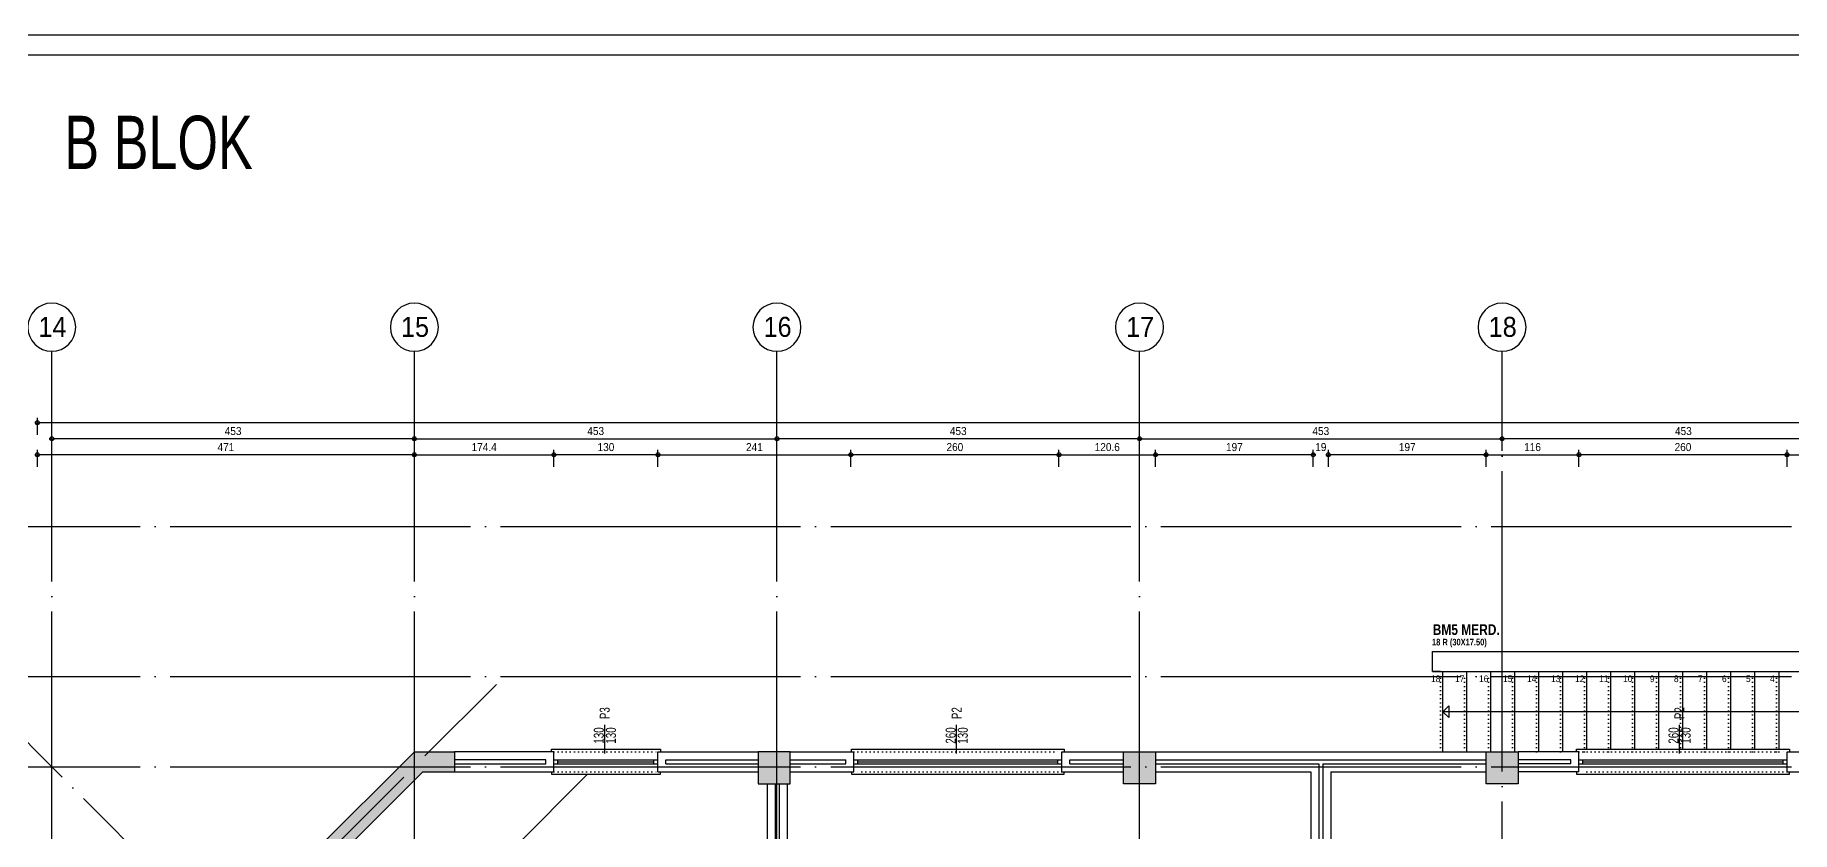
# Model space of a CAD drawing. Extents: x 460786 to 545292, y 30998 to 41694.
# Drawn here: x 487193 to 489388, y 40699 to 41694 of the extents above; entities that cross this region are included whole.
import ezdxf
from ezdxf.enums import TextEntityAlignment as Align

# ---------------------------------------------------------------- set-up
doc = ezdxf.new("R2010")
doc.units = 0
doc.header["$LTSCALE"] = 50
doc.header["$MEASUREMENT"] = 0
doc.header["$PDMODE"] = 35
doc.linetypes.add('DASHDOT', pattern=[5.5, 5, -0.25, 0, -0.25])
doc.linetypes.add('DASHED', pattern=[0.1, 0, -0.1])
doc.layers.get('0').update_dxf_attribs({"linetype": 'CONTINUOUS'})
doc.layers.get('Defpoints').update_dxf_attribs({"linetype": 'CONTINUOUS'})
for name, color, linetype in [('A-Aks Balonu', 2, 'CONTINUOUS'), ('A-Aks Dikey', 12, 'DASHDOT'), ('A-Aks Yatay', 12, 'DASHDOT'), ('A-Betonarme', 6, 'CONTINUOUS'), ('A-Cam', 160, 'CONTINUOUS'), ('A-Dash', 9, 'DASHED'), ('A-Duvar', 7, 'CONTINUOUS'), ('A-Gör 2', 40, 'CONTINUOUS'), ('A-Lejant', 23, 'CONTINUOUS'), ('A-Merdiven', 11, 'CONTINUOUS'), ('A-Olcu DIS Yatay', 8, 'CONTINUOUS'), ('A-Poz-Pen', 4, 'CONTINUOUS'), ('A-Tarama 1', 9, 'CONTINUOUS'), ('A-Yazı 1', 200, 'CONTINUOUS'), ('A-Yazı Merdiven', 4, 'CONTINUOUS')]:
    doc.layers.add(name, color=color, linetype=linetype)
doc.styles.add('arial black', font='ariblk.ttf', dxfattribs={"width": 0.9, "height": 20})
doc.styles.get("Standard").update_dxf_attribs({"font": 'arial.ttf', "width": 0.9})
doc.dimstyles.new('EXIT', dxfattribs={"dimscale": 50, "dimtxt": 0.23, "dimasz": 0.03, "dimexe": 0.125, "dimexo": 0.5, "dimgap": 0.09, "dimtad": 1, "dimzin": 1, "dimdsep": 46, "dimtxsty": 'Standard', "dimblk": 'TICK', "dimcen": 0.2, "dimadec": 0, "dimazin": 0, "dimtfac": 1, "dimtix": 1, "dimtofl": 0, "dimtmove": 2, "dimatfit": 3, "dimldrblk": 'TICK', "dimfxl": 1, "dimtolj": 1, "dimtzin": 1, "dimarcsym": 0})

# ---------------------------------------------------------------- blocks, each defined once
blk = doc.blocks.new('poz-pk1')
blk.add_line((24.3, 28.7), (24.3, -5.7))
at = {"width": 0.7}
for p in [(17, 10), (31.5, 10)]:
    blk.add_attdef('YAZı', text='', height=12, rotation=90, dxfattribs=at).set_placement(p, align=Align.MIDDLE_CENTER)
blk.add_attdef('POZ', text='', height=12, dxfattribs=at).set_placement((24.3, -14.4), align=Align.MIDDLE_CENTER)
blk = doc.blocks.new('TICK', base_point=(53.7, 38.1))
blk.add_line((55.4, 38.1), (52, 38.1))
blk.add_circle((53.7, 38.1), 1.67)
blk = doc.blocks.new('*D477')
at = {"layer": 'A-Olcu DIS Yatay', "color": 0, "lineweight": -2, "transparency": 16777216}
for p, q in [((487214.1, 41174.9), (487214.1, 41196.2)), ((487665.6, 41189.9), (487215.6, 41189.9)), ((487667.1, 41174.9), (487667.1, 41196.2))]:
    blk.add_line(p, q, dxfattribs=at)
at = {"layer": 'Defpoints', "color": 0, "transparency": 16777216}
for p in [(487214.1, 41189.9), (487214.1, 41149.9), (487667.1, 41149.9)]:
    blk.add_point(p, dxfattribs=at)
at = {"layer": 'A-Olcu DIS Yatay', "color": 0, "lineweight": -2, "transparency": 16777216, "xscale": 1.5, "yscale": 1.5, "zscale": 1.5}
for p, rotation in [((487214.1, 41189.9), 179.9999999999982), ((487667.1, 41189.9), 359.9999999999982)]:
    blk.add_blockref('TICK', p, dxfattribs=dict(at, rotation=rotation))
at = {"layer": 'A-Olcu DIS Yatay', "color": 0, "transparency": 16777216, "insert": (487440.6, 41199.5), "char_height": 10, "attachment_point": 5}
blk.add_mtext('\\A1;453', dxfattribs=at)
blk = doc.blocks.new('*D478')
at = {"layer": 'A-Olcu DIS Yatay', "color": 0, "lineweight": -2, "transparency": 16777216}
for p, q in [((487667.1, 41174.9), (487667.1, 41196.2)), ((487668.6, 41189.9), (488118.6, 41189.9)), ((488120.1, 41174.9), (488120.1, 41196.2))]:
    blk.add_line(p, q, dxfattribs=at)
at = {"layer": 'Defpoints', "color": 0, "transparency": 16777216}
for p in [(488120.1, 41189.9), (487667.1, 41149.9), (488120.1, 41149.9)]:
    blk.add_point(p, dxfattribs=at)
at = {"layer": 'A-Olcu DIS Yatay', "color": 0, "lineweight": -2, "transparency": 16777216, "xscale": 1.5, "yscale": 1.5, "zscale": 1.5, "rotation": 180}
blk.add_blockref('TICK', (487667.1, 41189.9), dxfattribs=at)
at = {"layer": 'A-Olcu DIS Yatay', "color": 0, "lineweight": -2, "transparency": 16777216, "xscale": 1.5, "yscale": 1.5, "zscale": 1.5}
blk.add_blockref('TICK', (488120.1, 41189.9), dxfattribs=at)
at = {"layer": 'A-Olcu DIS Yatay', "color": 0, "transparency": 16777216, "insert": (487893.6, 41199.5), "char_height": 10, "attachment_point": 5}
blk.add_mtext('\\A1;453', dxfattribs=at)
blk = doc.blocks.new('*D479')
at = {"layer": 'A-Olcu DIS Yatay', "color": 0, "lineweight": -2, "transparency": 16777216}
for p, q in [((488120.1, 41174.9), (488120.1, 41196.2)), ((488571.6, 41189.9), (488121.6, 41189.9)), ((488573.1, 41174.9), (488573.1, 41196.2))]:
    blk.add_line(p, q, dxfattribs=at)
at = {"layer": 'Defpoints', "color": 0, "transparency": 16777216}
for p in [(488120.1, 41189.9), (488120.1, 41149.9), (488573.1, 41149.9)]:
    blk.add_point(p, dxfattribs=at)
at = {"layer": 'A-Olcu DIS Yatay', "color": 0, "lineweight": -2, "transparency": 16777216, "xscale": 1.5, "yscale": 1.5, "zscale": 1.5}
for p, rotation in [((488120.1, 41189.9), 179.9999999999991), ((488573.1, 41189.9), 359.9999999999991)]:
    blk.add_blockref('TICK', p, dxfattribs=dict(at, rotation=rotation))
at = {"layer": 'A-Olcu DIS Yatay', "color": 0, "transparency": 16777216, "insert": (488346.6, 41199.5), "char_height": 10, "attachment_point": 5}
blk.add_mtext('\\A1;453', dxfattribs=at)
blk = doc.blocks.new('*D480')
at = {"layer": 'A-Olcu DIS Yatay', "color": 0, "lineweight": -2, "transparency": 16777216}
for p, q in [((488573.1, 41174.9), (488573.1, 41196.2)), ((488574.6, 41189.9), (489024.6, 41189.9)), ((489026.1, 41174.9), (489026.1, 41196.2))]:
    blk.add_line(p, q, dxfattribs=at)
at = {"layer": 'Defpoints', "color": 0, "transparency": 16777216}
for p in [(489026.1, 41189.9), (488573.1, 41149.9), (489026.1, 41149.9)]:
    blk.add_point(p, dxfattribs=at)
at = {"layer": 'A-Olcu DIS Yatay', "color": 0, "lineweight": -2, "transparency": 16777216, "xscale": 1.5, "yscale": 1.5, "zscale": 1.5, "rotation": 180}
blk.add_blockref('TICK', (488573.1, 41189.9), dxfattribs=at)
at = {"layer": 'A-Olcu DIS Yatay', "color": 0, "lineweight": -2, "transparency": 16777216, "xscale": 1.5, "yscale": 1.5, "zscale": 1.5}
blk.add_blockref('TICK', (489026.1, 41189.9), dxfattribs=at)
at = {"layer": 'A-Olcu DIS Yatay', "color": 0, "transparency": 16777216, "insert": (488799.6, 41199.5), "char_height": 10, "attachment_point": 5}
blk.add_mtext('\\A1;453', dxfattribs=at)
blk = doc.blocks.new('*D481')
at = {"layer": 'A-Olcu DIS Yatay', "color": 0, "lineweight": -2, "transparency": 16777216}
for p, q in [((489026.1, 41174.9), (489026.1, 41196.2)), ((489477.6, 41189.9), (489027.6, 41189.9)), ((489479.1, 41174.9), (489479.1, 41196.2))]:
    blk.add_line(p, q, dxfattribs=at)
at = {"layer": 'Defpoints', "color": 0, "transparency": 16777216}
for p in [(489026.1, 41189.9), (489026.1, 41149.9), (489479.1, 41149.9)]:
    blk.add_point(p, dxfattribs=at)
at = {"layer": 'A-Olcu DIS Yatay', "color": 0, "lineweight": -2, "transparency": 16777216, "xscale": 1.5, "yscale": 1.5, "zscale": 1.5}
for p, rotation in [((489026.1, 41189.9), 179.9999999999991), ((489479.1, 41189.9), 359.9999999999991)]:
    blk.add_blockref('TICK', p, dxfattribs=dict(at, rotation=rotation))
at = {"layer": 'A-Olcu DIS Yatay', "color": 0, "transparency": 16777216, "insert": (489252.6, 41199.5), "char_height": 10, "attachment_point": 5}
blk.add_mtext('\\A1;453', dxfattribs=at)
blk = doc.blocks.new('*D495')
at = {"layer": 'A-Olcu DIS Yatay', "color": 0, "lineweight": -2, "transparency": 16777216}
for p, q in [((487667.1, 41154.9), (487667.1, 41176.2)), ((487668.6, 41169.9), (487839.9, 41169.9)), ((487841.4, 41154.9), (487841.4, 41176.2))]:
    blk.add_line(p, q, dxfattribs=at)
at = {"layer": 'Defpoints', "color": 0, "transparency": 16777216}
for p in [(487841.4, 41169.9), (487667.1, 41129.9), (487841.4, 41129.9)]:
    blk.add_point(p, dxfattribs=at)
at = {"layer": 'A-Olcu DIS Yatay', "color": 0, "lineweight": -2, "transparency": 16777216, "xscale": 1.5, "yscale": 1.5, "zscale": 1.5, "rotation": 180}
blk.add_blockref('TICK', (487667.1, 41169.9), dxfattribs=at)
at = {"layer": 'A-Olcu DIS Yatay', "color": 0, "lineweight": -2, "transparency": 16777216, "xscale": 1.5, "yscale": 1.5, "zscale": 1.5}
blk.add_blockref('TICK', (487841.4, 41169.9), dxfattribs=at)
at = {"layer": 'A-Olcu DIS Yatay', "color": 0, "transparency": 16777216, "insert": (487754.3, 41179.5), "char_height": 10, "attachment_point": 5}
blk.add_mtext('\\A1;174.4', dxfattribs=at)
blk = doc.blocks.new('*D496')
at = {"layer": 'A-Olcu DIS Yatay', "color": 0, "lineweight": -2, "transparency": 16777216}
for p, q in [((487196, 41154.9), (487196, 41176.2)), ((487665.6, 41169.9), (487197.5, 41169.9)), ((487667.1, 41154.9), (487667.1, 41176.2))]:
    blk.add_line(p, q, dxfattribs=at)
at = {"layer": 'Defpoints', "color": 0, "transparency": 16777216}
for p in [(487196, 41169.9), (487196, 41129.9), (487667.1, 41129.9)]:
    blk.add_point(p, dxfattribs=at)
at = {"layer": 'A-Olcu DIS Yatay', "color": 0, "lineweight": -2, "transparency": 16777216, "xscale": 1.5, "yscale": 1.5, "zscale": 1.5}
for p, rotation in [((487196, 41169.9), 179.9999999999991), ((487667.1, 41169.9), 359.9999999999991)]:
    blk.add_blockref('TICK', p, dxfattribs=dict(at, rotation=rotation))
at = {"layer": 'A-Olcu DIS Yatay', "color": 0, "transparency": 16777216, "insert": (487431.6, 41179.5), "char_height": 10, "attachment_point": 5}
blk.add_mtext('\\A1;471', dxfattribs=at)
blk = doc.blocks.new('*D505')
at = {"layer": 'A-Olcu DIS Yatay', "color": 0, "lineweight": -2, "transparency": 16777216}
for p, q in [((487841.4, 41154.9), (487841.4, 41176.2)), ((487969.9, 41169.9), (487842.9, 41169.9)), ((487971.4, 41154.9), (487971.4, 41176.2))]:
    blk.add_line(p, q, dxfattribs=at)
at = {"layer": 'Defpoints', "color": 0, "transparency": 16777216}
for p in [(487841.4, 41169.9), (487841.4, 41129.9), (487971.4, 41129.9)]:
    blk.add_point(p, dxfattribs=at)
at = {"layer": 'A-Olcu DIS Yatay', "color": 0, "lineweight": -2, "transparency": 16777216, "xscale": 1.5, "yscale": 1.5, "zscale": 1.5, "rotation": 180}
blk.add_blockref('TICK', (487841.4, 41169.9), dxfattribs=at)
at = {"layer": 'A-Olcu DIS Yatay', "color": 0, "lineweight": -2, "transparency": 16777216, "xscale": 1.5, "yscale": 1.5, "zscale": 1.5}
blk.add_blockref('TICK', (487971.4, 41169.9), dxfattribs=at)
at = {"layer": 'A-Olcu DIS Yatay', "color": 0, "transparency": 16777216, "insert": (487906.4, 41179.5), "char_height": 10, "attachment_point": 5}
blk.add_mtext('\\A1;130', dxfattribs=at)
blk = doc.blocks.new('*D506')
at = {"layer": 'A-Olcu DIS Yatay', "color": 0, "lineweight": -2, "transparency": 16777216}
for p, q in [((487971.4, 41154.9), (487971.4, 41176.2)), ((487972.9, 41169.9), (488210.9, 41169.9)), ((488212.4, 41154.9), (488212.4, 41176.2))]:
    blk.add_line(p, q, dxfattribs=at)
at = {"layer": 'Defpoints', "color": 0, "transparency": 16777216}
for p in [(488212.4, 41169.9), (487971.4, 41129.9), (488212.4, 41129.9)]:
    blk.add_point(p, dxfattribs=at)
at = {"layer": 'A-Olcu DIS Yatay', "color": 0, "lineweight": -2, "transparency": 16777216, "xscale": 1.5, "yscale": 1.5, "zscale": 1.5, "rotation": 180}
blk.add_blockref('TICK', (487971.4, 41169.9), dxfattribs=at)
at = {"layer": 'A-Olcu DIS Yatay', "color": 0, "lineweight": -2, "transparency": 16777216, "xscale": 1.5, "yscale": 1.5, "zscale": 1.5}
blk.add_blockref('TICK', (488212.4, 41169.9), dxfattribs=at)
at = {"layer": 'A-Olcu DIS Yatay', "color": 0, "transparency": 16777216, "insert": (488091.9, 41179.5), "char_height": 10, "attachment_point": 5}
blk.add_mtext('\\A1;241', dxfattribs=at)
blk = doc.blocks.new('*D507')
at = {"layer": 'A-Olcu DIS Yatay', "color": 0, "lineweight": -2, "transparency": 16777216}
for p, q in [((488212.4, 41154.9), (488212.4, 41176.2)), ((488470.9, 41169.9), (488213.9, 41169.9)), ((488472.4, 41154.9), (488472.4, 41176.2))]:
    blk.add_line(p, q, dxfattribs=at)
at = {"layer": 'Defpoints', "color": 0, "transparency": 16777216}
for p in [(488212.4, 41169.9), (488212.4, 41129.9), (488472.4, 41129.9)]:
    blk.add_point(p, dxfattribs=at)
at = {"layer": 'A-Olcu DIS Yatay', "color": 0, "lineweight": -2, "transparency": 16777216, "xscale": 1.5, "yscale": 1.5, "zscale": 1.5}
for p, rotation in [((488212.4, 41169.9), 180.0000000000016), ((488472.4, 41169.9), 1.598721155460225e-12)]:
    blk.add_blockref('TICK', p, dxfattribs=dict(at, rotation=rotation))
at = {"layer": 'A-Olcu DIS Yatay', "color": 0, "transparency": 16777216, "insert": (488342.4, 41179.5), "char_height": 10, "attachment_point": 5}
blk.add_mtext('\\A1;260', dxfattribs=at)
blk = doc.blocks.new('*D508')
at = {"layer": 'A-Olcu DIS Yatay', "color": 0, "lineweight": -2, "transparency": 16777216}
for p, q in [((488472.4, 41154.9), (488472.4, 41176.2)), ((488473.9, 41169.9), (488591.6, 41169.9)), ((488593.1, 41154.9), (488593.1, 41176.2))]:
    blk.add_line(p, q, dxfattribs=at)
at = {"layer": 'Defpoints', "color": 0, "transparency": 16777216}
for p in [(488593.1, 41169.9), (488472.4, 41129.9), (488593.1, 41129.9)]:
    blk.add_point(p, dxfattribs=at)
at = {"layer": 'A-Olcu DIS Yatay', "color": 0, "lineweight": -2, "transparency": 16777216, "xscale": 1.5, "yscale": 1.5, "zscale": 1.5, "rotation": 180}
blk.add_blockref('TICK', (488472.4, 41169.9), dxfattribs=at)
at = {"layer": 'A-Olcu DIS Yatay', "color": 0, "lineweight": -2, "transparency": 16777216, "xscale": 1.5, "yscale": 1.5, "zscale": 1.5}
blk.add_blockref('TICK', (488593.1, 41169.9), dxfattribs=at)
at = {"layer": 'A-Olcu DIS Yatay', "color": 0, "transparency": 16777216, "insert": (488532.8, 41179.5), "char_height": 10, "attachment_point": 5}
blk.add_mtext('\\A1;120.6', dxfattribs=at)
blk = doc.blocks.new('*D509')
at = {"layer": 'A-Olcu DIS Yatay', "color": 0, "lineweight": -2, "transparency": 16777216}
for p, q in [((488593.1, 41154.9), (488593.1, 41176.2)), ((488788.6, 41169.9), (488594.6, 41169.9)), ((488790.1, 41154.9), (488790.1, 41176.2))]:
    blk.add_line(p, q, dxfattribs=at)
at = {"layer": 'Defpoints', "color": 0, "transparency": 16777216}
for p in [(488593.1, 41169.9), (488593.1, 41129.9), (488790.1, 41129.9)]:
    blk.add_point(p, dxfattribs=at)
at = {"layer": 'A-Olcu DIS Yatay', "color": 0, "lineweight": -2, "transparency": 16777216, "xscale": 1.5, "yscale": 1.5, "zscale": 1.5}
for p, rotation in [((488593.1, 41169.9), 179.9999999999979), ((488790.1, 41169.9), 359.9999999999978)]:
    blk.add_blockref('TICK', p, dxfattribs=dict(at, rotation=rotation))
at = {"layer": 'A-Olcu DIS Yatay', "color": 0, "transparency": 16777216, "insert": (488691.6, 41179.5), "char_height": 10, "attachment_point": 5}
blk.add_mtext('\\A1;197', dxfattribs=at)
blk = doc.blocks.new('*D510')
at = {"layer": 'A-Olcu DIS Yatay', "color": 0, "lineweight": -2, "transparency": 16777216}
for p, q in [((488788.6, 41169.9), (488787.1, 41169.9)), ((488790.1, 41154.9), (488790.1, 41176.2)), ((488809.1, 41154.9), (488809.1, 41176.2)), ((488810.6, 41169.9), (488812.1, 41169.9))]:
    blk.add_line(p, q, dxfattribs=at)
at = {"layer": 'Defpoints', "color": 0, "transparency": 16777216}
for p in [(488809.1, 41169.9), (488790.1, 41129.9), (488809.1, 41129.9)]:
    blk.add_point(p, dxfattribs=at)
at = {"layer": 'A-Olcu DIS Yatay', "color": 0, "lineweight": -2, "transparency": 16777216, "xscale": 1.5, "yscale": 1.5, "zscale": 1.5}
blk.add_blockref('TICK', (488790.1, 41169.9), dxfattribs=at)
at = {"layer": 'A-Olcu DIS Yatay', "color": 0, "lineweight": -2, "transparency": 16777216, "xscale": 1.5, "yscale": 1.5, "zscale": 1.5, "rotation": 180}
blk.add_blockref('TICK', (488809.1, 41169.9), dxfattribs=at)
at = {"layer": 'A-Olcu DIS Yatay', "color": 0, "transparency": 16777216, "insert": (488799.6, 41179.5), "char_height": 10, "attachment_point": 5}
blk.add_mtext('\\A1;19', dxfattribs=at)
blk = doc.blocks.new('*D511')
at = {"layer": 'A-Olcu DIS Yatay', "color": 0, "lineweight": -2, "transparency": 16777216}
for p, q in [((488809.1, 41154.9), (488809.1, 41176.2)), ((489004.6, 41169.9), (488810.6, 41169.9)), ((489006.1, 41154.9), (489006.1, 41176.2))]:
    blk.add_line(p, q, dxfattribs=at)
at = {"layer": 'Defpoints', "color": 0, "transparency": 16777216}
for p in [(488809.1, 41169.9), (488809.1, 41129.9), (489006.1, 41129.9)]:
    blk.add_point(p, dxfattribs=at)
at = {"layer": 'A-Olcu DIS Yatay', "color": 0, "lineweight": -2, "transparency": 16777216, "xscale": 1.5, "yscale": 1.5, "zscale": 1.5}
for p, rotation in [((488809.1, 41169.9), 180.0000000000212), ((489006.1, 41169.9), 2.118305530984799e-11)]:
    blk.add_blockref('TICK', p, dxfattribs=dict(at, rotation=rotation))
at = {"layer": 'A-Olcu DIS Yatay', "color": 0, "transparency": 16777216, "insert": (488907.6, 41179.5), "char_height": 10, "attachment_point": 5}
blk.add_mtext('\\A1;197', dxfattribs=at)
blk = doc.blocks.new('*D512')
at = {"layer": 'A-Olcu DIS Yatay', "color": 0, "lineweight": -2, "transparency": 16777216}
for p, q in [((489006.1, 41154.9), (489006.1, 41176.2)), ((489007.6, 41169.9), (489120.6, 41169.9)), ((489122.1, 41154.9), (489122.1, 41176.2))]:
    blk.add_line(p, q, dxfattribs=at)
at = {"layer": 'Defpoints', "color": 0, "transparency": 16777216}
for p in [(489122.1, 41169.9), (489006.1, 41129.9), (489122.1, 41129.9)]:
    blk.add_point(p, dxfattribs=at)
at = {"layer": 'A-Olcu DIS Yatay', "color": 0, "lineweight": -2, "transparency": 16777216, "xscale": 1.5, "yscale": 1.5, "zscale": 1.5, "rotation": 180}
blk.add_blockref('TICK', (489006.1, 41169.9), dxfattribs=at)
at = {"layer": 'A-Olcu DIS Yatay', "color": 0, "lineweight": -2, "transparency": 16777216, "xscale": 1.5, "yscale": 1.5, "zscale": 1.5}
blk.add_blockref('TICK', (489122.1, 41169.9), dxfattribs=at)
at = {"layer": 'A-Olcu DIS Yatay', "color": 0, "transparency": 16777216, "insert": (489064.1, 41179.5), "char_height": 10, "attachment_point": 5}
blk.add_mtext('\\A1;116', dxfattribs=at)
blk = doc.blocks.new('*D497')
at = {"layer": 'A-Olcu DIS Yatay', "color": 0, "lineweight": -2, "transparency": 16777216}
for p, q in [((489122.1, 41154.9), (489122.1, 41176.2)), ((489380.6, 41169.9), (489123.6, 41169.9)), ((489382.1, 41154.9), (489382.1, 41176.2))]:
    blk.add_line(p, q, dxfattribs=at)
at = {"layer": 'Defpoints', "color": 0, "transparency": 16777216}
for p in [(489122.1, 41169.9), (489122.1, 41129.9), (489382.1, 41129.9)]:
    blk.add_point(p, dxfattribs=at)
at = {"layer": 'A-Olcu DIS Yatay', "color": 0, "lineweight": -2, "transparency": 16777216, "xscale": 1.5, "yscale": 1.5, "zscale": 1.5}
for p, rotation in [((489122.1, 41169.9), 180.0000000000224), ((489382.1, 41169.9), 2.246203223421616e-11)]:
    blk.add_blockref('TICK', p, dxfattribs=dict(at, rotation=rotation))
at = {"layer": 'A-Olcu DIS Yatay', "color": 0, "transparency": 16777216, "insert": (489252.1, 41179.5), "char_height": 10, "attachment_point": 5}
blk.add_mtext('\\A1;260', dxfattribs=at)
blk = doc.blocks.new('*D498')
at = {"layer": 'A-Olcu DIS Yatay', "color": 0, "lineweight": -2, "transparency": 16777216}
for p, q in [((489382.1, 41154.9), (489382.1, 41176.2)), ((489383.6, 41169.9), (489933.1, 41169.9)), ((489934.6, 41154.9), (489934.6, 41176.2))]:
    blk.add_line(p, q, dxfattribs=at)
at = {"layer": 'Defpoints', "color": 0, "transparency": 16777216}
for p in [(489934.6, 41169.9), (489382.1, 41129.9), (489934.6, 41129.9)]:
    blk.add_point(p, dxfattribs=at)
at = {"layer": 'A-Olcu DIS Yatay', "color": 0, "lineweight": -2, "transparency": 16777216, "xscale": 1.5, "yscale": 1.5, "zscale": 1.5, "rotation": 180}
blk.add_blockref('TICK', (489382.1, 41169.9), dxfattribs=at)
at = {"layer": 'A-Olcu DIS Yatay', "color": 0, "lineweight": -2, "transparency": 16777216, "xscale": 1.5, "yscale": 1.5, "zscale": 1.5}
blk.add_blockref('TICK', (489934.6, 41169.9), dxfattribs=at)
at = {"layer": 'A-Olcu DIS Yatay', "color": 0, "transparency": 16777216, "insert": (489658.3, 41179.5), "char_height": 10, "attachment_point": 5}
blk.add_mtext('\\A1;552.5', dxfattribs=at)
blk = doc.blocks.new('*D504')
at = {"layer": 'A-Olcu DIS Yatay', "color": 0, "lineweight": -2, "transparency": 16777216}
for p, q in [((487196, 41194.9), (487196, 41216.2)), ((494093.6, 41209.9), (487197.5, 41209.9)), ((494095.1, 41194.9), (494095.1, 41216.2))]:
    blk.add_line(p, q, dxfattribs=at)
at = {"layer": 'Defpoints', "color": 0, "transparency": 16777216}
for p in [(487196, 41209.9), (487196, 41169.9), (494095.1, 41169.9)]:
    blk.add_point(p, dxfattribs=at)
at = {"layer": 'A-Olcu DIS Yatay', "color": 0, "lineweight": -2, "transparency": 16777216, "xscale": 1.5, "yscale": 1.5, "zscale": 1.5}
for p, rotation in [((487196, 41209.9), 179.9999999999996), ((494095.1, 41209.9), 359.9999999999997)]:
    blk.add_blockref('TICK', p, dxfattribs=dict(at, rotation=rotation))
at = {"layer": 'A-Olcu DIS Yatay', "color": 0, "transparency": 16777216, "insert": (490645.6, 41219.5), "char_height": 10, "attachment_point": 5}
blk.add_mtext('\\A1;6899', dxfattribs=at)
blk = doc.blocks.new('aks')
blk.add_circle((-0.8, 38.6), 60)
at = {"width": 0.9}
blk.add_attdef('AKSNO', text='', height=50, dxfattribs=at).set_placement((-0.8, 38.6), align=Align.MIDDLE_CENTER)

msp = doc.modelspace()

# ---------------------------------------------------------------- hatches: boundary and pattern name
at = {"layer": 'A-Tarama 1'}
h = msp.add_hatch(dxfattribs=at)
h.set_pattern_fill('ANSI33', color=256, scale=30, angle=180, style=0)
h.set_pattern_definition([(225, (-3046.124, 1950.459), (5.30330086, -5.30330086), []), (225, (-3051.4276, 1950.459), (5.30330086, -5.30330086), [3.75, -1.875])])
h.paths.add_polyline_path([(488096.44, 40799.23), (488096.44, 40759.23), (488136.44, 40759.23), (488136.44, 40799.23)])
h.paths.add_polyline_path([(487717.08, 40799.23), (487717.08, 40774.23), (487677.44, 40774.23), (487558.09, 40654.89), (487540.41, 40672.56), (487667.08, 40799.23)])
h.paths.add_polyline_path([(489046.08, 40799.23), (489046.08, 40759.23), (489006.08, 40759.23), (489006.08, 40799.23)])
h.paths.add_polyline_path([(488593.08, 40799.23), (488593.08, 40759.23), (488553.08, 40759.23), (488553.08, 40799.23)])

# ---------------------------------------------------------------- linework, layer by layer
at = {"layer": 'A-Aks Dikey', "ltscale": 1.5}
for p, q in [((487214.08, 38536.28), (487214.08, 41299.23)), ((487667.08, 38536.28), (487667.08, 41299.23)), ((488120.08, 38536.28), (488120.08, 41299.23)), ((488573.08, 38536.28), (488573.08, 41299.23)), ((489026.08, 37886.28), (489026.08, 41299.23)), ((486961.81, 41032.66), (489773.91, 38220.57))]:
    msp.add_line(p, q, dxfattribs=at)
at = {"layer": 'A-Aks Yatay', "ltscale": 1.5}
for p, q in [((486949.49, 41080.2), (494804.32, 41080.2)), ((486949.49, 40893.2), (494804.32, 40893.2)), ((486221.53, 39335.3), (487769.57, 40883.34)), ((486334.67, 39222.17), (487882.7, 40770.2)), ((486949.49, 40780.2), (494804.32, 40780.2))]:
    msp.add_line(p, q, dxfattribs=at)
at = {"layer": 'A-Betonarme'}
for p, q in [((487540.41, 40672.56), (487667.08, 40799.23)), ((487667.08, 40799.23), (487717.08, 40799.23)), ((487717.08, 40799.23), (487717.08, 40774.23)), ((488553.08, 40799.23), (488593.08, 40799.23)), ((489006.08, 40799.23), (489046.08, 40799.23)), ((487558.09, 40654.89), (487677.44, 40774.23)), ((487677.44, 40774.23), (487717.08, 40774.23))]:
    msp.add_line(p, q, dxfattribs=at)
for points in [[(488096.44, 40799.23), (488096.44, 40759.23), (488136.44, 40759.23), (488136.44, 40799.23), (488096.44, 40799.23)], [(488593.08, 40799.23), (488593.08, 40759.23), (488553.08, 40759.23), (488553.08, 40799.23)], [(489046.08, 40799.23), (489046.08, 40759.23), (489006.08, 40759.23), (489006.08, 40799.23)]]:
    msp.add_lwpolyline(points, dxfattribs=at)
at = {"layer": 'A-Cam'}
for p, q in [((487841.44, 40789.23), (487971.44, 40789.23)), ((487841.44, 40784.23), (487971.44, 40784.23)), ((487846.44, 40784.23), (487846.44, 40789.23)), ((487846.44, 40786.73), (487966.44, 40786.73)), ((487966.44, 40784.23), (487966.44, 40789.23)), ((488216.08, 40789.23), (488476.08, 40789.23)), ((488216.08, 40784.23), (488476.08, 40784.23)), ((488221.08, 40784.23), (488221.08, 40789.23)), ((488221.08, 40786.73), (488471.08, 40786.73)), ((488471.08, 40784.23), (488471.08, 40789.23)), ((489122.08, 40789.23), (489382.08, 40789.23)), ((489122.08, 40784.23), (489382.08, 40784.23)), ((489127.08, 40784.23), (489127.08, 40789.23)), ((489127.08, 40786.73), (489377.08, 40786.73)), ((489377.08, 40784.23), (489377.08, 40789.23))]:
    msp.add_line(p, q, dxfattribs=at)
at = {"layer": 'A-Dash'}
for p, q in [((488949.08, 40799.23), (488949.08, 40899.23)), ((488979.08, 40799.23), (488979.08, 40899.23)), ((489009.08, 40799.23), (489009.08, 40899.23)), ((489039.08, 40799.23), (489039.08, 40899.23)), ((489069.08, 40799.23), (489069.08, 40899.23)), ((489099.08, 40799.23), (489099.08, 40899.23)), ((489129.08, 40799.23), (489129.08, 40899.23)), ((489159.08, 40799.23), (489159.08, 40899.23)), ((489189.08, 40799.23), (489189.08, 40899.23)), ((489219.08, 40799.23), (489219.08, 40899.23)), ((489249.08, 40799.23), (489249.08, 40899.23)), ((489279.08, 40799.23), (489279.08, 40899.23)), ((489309.08, 40799.23), (489309.08, 40899.23)), ((489339.08, 40799.23), (489339.08, 40899.23)), ((489369.08, 40799.23), (489369.08, 40899.23)), ((487841.44, 40799.23), (487971.44, 40799.23)), ((488216.08, 40799.23), (488476.08, 40799.23)), ((489122.08, 40799.23), (489382.08, 40799.23)), ((487841.44, 40774.23), (487971.44, 40774.23)), ((488476.08, 40774.23), (488216.08, 40774.23)), ((489382.08, 40774.23), (489122.08, 40774.23))]:
    msp.add_line(p, q, dxfattribs=at)
at = {"layer": 'A-Duvar'}
for p, q in [((487841.44, 40799.23), (487717.08, 40799.23)), ((487831.44, 40789.23), (487717.08, 40789.23)), ((487717.08, 40784.23), (487831.44, 40784.23)), ((487831.44, 40784.23), (487831.44, 40789.23)), ((487841.44, 40774.23), (487841.44, 40799.23)), ((487971.44, 40799.23), (488096.44, 40799.23)), ((487971.44, 40774.23), (487971.44, 40799.23)), ((487981.44, 40789.23), (488096.44, 40789.23)), ((487981.44, 40784.23), (487981.44, 40789.23)), ((487981.44, 40784.23), (488096.44, 40784.23)), ((488136.44, 40799.23), (488216.08, 40799.23)), ((488136.44, 40789.23), (488206.08, 40789.23)), ((488136.44, 40784.23), (488206.08, 40784.23)), ((488206.08, 40784.23), (488206.08, 40789.23)), ((488216.08, 40774.23), (488216.08, 40799.23)), ((488476.08, 40799.23), (488553.08, 40799.23)), ((488476.08, 40774.23), (488476.08, 40799.23)), ((488476.08, 40774.23), (488476.08, 40799.23)), ((488486.08, 40789.23), (488553.08, 40789.23)), ((488486.08, 40784.23), (488486.08, 40789.23)), ((488486.08, 40784.23), (488553.08, 40784.23)), ((488593.08, 40799.23), (489006.08, 40799.23)), ((488593.08, 40789.23), (489006.08, 40789.23)), ((488593.08, 40784.23), (488797.08, 40784.23)), ((488797.08, 40784.23), (488797.08, 40107.2)), ((488802.08, 40784.23), (488802.08, 40107.2)), ((488802.08, 40784.23), (489006.08, 40784.23)), ((489122.08, 40799.23), (489046.08, 40799.23)), ((489112.08, 40789.23), (489046.08, 40789.23)), ((489112.08, 40784.23), (489046.08, 40784.23)), ((489112.08, 40784.23), (489112.08, 40789.23)), ((489122.08, 40774.23), (489122.08, 40799.23)), ((489382.08, 40774.23), (489382.08, 40799.23)), ((489382.08, 40799.23), (489459.08, 40799.23)), ((487717.08, 40774.23), (487841.44, 40774.23)), ((487971.44, 40774.23), (488096.44, 40774.23)), ((488136.44, 40774.23), (488216.08, 40774.23)), ((488476.08, 40774.23), (488553.08, 40774.23)), ((488593.08, 40774.23), (488787.08, 40774.23)), ((488787.08, 40774.23), (488787.08, 40117.2)), ((488812.08, 40774.23), (488812.08, 40117.2)), ((488812.08, 40774.23), (489006.08, 40774.23)), ((489122.08, 40774.23), (489046.08, 40774.23)), ((489382.08, 40774.23), (489459.08, 40774.23)), ((488108.08, 40504.98), (488108.08, 40759.23)), ((488118.08, 40494.98), (488118.08, 40759.23)), ((488123.08, 40494.98), (488123.08, 40759.23)), ((488133.08, 40484.98), (488133.08, 40759.23))]:
    msp.add_line(p, q, dxfattribs=at)
at = {"layer": 'A-Gör 2'}
for p, q in [((488939.08, 40924.23), (489937.08, 40924.23)), ((488939.08, 40899.23), (488939.08, 40924.23)), ((488939.08, 40899.23), (489912.08, 40899.23)), ((488949.08, 40899.23), (488939.08, 40899.23))]:
    msp.add_line(p, q, dxfattribs=at)
for points in [[(487838.44, 40799.23), (487838.44, 40799.23), (487838.44, 40802.23), (487971.44, 40802.23), (487974.44, 40802.23), (487974.44, 40799.23)], [(488213.08, 40799.23), (488213.08, 40799.23), (488213.08, 40802.23), (488476.08, 40802.23), (488479.08, 40802.23), (488479.08, 40799.23)], [(489119.08, 40799.23), (489119.08, 40799.23), (489119.08, 40802.23), (489382.08, 40802.23), (489385.08, 40802.23), (489385.08, 40799.23)], [(487838.44, 40774.23), (487838.44, 40774.23), (487838.44, 40771.23), (487971.44, 40771.23), (487974.44, 40771.23), (487974.44, 40774.23)], [(488213.08, 40774.23), (488213.08, 40774.23), (488213.08, 40771.23), (488476.08, 40771.23), (488479.08, 40771.23), (488479.08, 40774.23)], [(489119.08, 40774.23), (489119.08, 40774.23), (489119.08, 40771.23), (489382.08, 40771.23), (489385.08, 40771.23), (489385.08, 40774.23)]]:
    msp.add_lwpolyline(points, dxfattribs=at)
at = {"layer": 'A-Lejant'}
msp.add_lwpolyline([(460786.15, 41693.81), (460786.15, 37193.81), (545291.84, 37193.81), (545291.84, 41693.81), (460786.15, 41693.81)], dxfattribs=at)
msp.add_lwpolyline([(460811.15, 41668.81), (460811.15, 37218.81), (545266.84, 37218.81), (545266.84, 41668.81)], close=True, dxfattribs=at)
at = {"layer": 'A-Merdiven'}
for p, q in [((488952.08, 40799.23), (488952.08, 40899.23)), ((488982.08, 40799.23), (488982.08, 40899.23)), ((489012.08, 40799.23), (489012.08, 40899.23)), ((489042.08, 40799.23), (489042.08, 40899.23)), ((489072.08, 40799.23), (489072.08, 40899.23)), ((489102.08, 40799.23), (489102.08, 40899.23)), ((489132.08, 40802.23), (489132.08, 40899.23)), ((489162.08, 40802.23), (489162.08, 40899.23)), ((489192.08, 40802.23), (489192.08, 40899.23)), ((489222.08, 40802.23), (489222.08, 40899.23)), ((489252.08, 40802.23), (489252.08, 40899.23)), ((489282.08, 40802.23), (489282.08, 40899.23)), ((489312.08, 40802.23), (489312.08, 40899.23)), ((489342.08, 40802.23), (489342.08, 40899.23)), ((489372.08, 40802.23), (489372.08, 40899.23)), ((488952.08, 40849.23), (488959.48, 40856.64)), ((489465.08, 40849.23), (488952.08, 40849.23)), ((488959.48, 40841.83), (488952.08, 40849.23)), ((488959.48, 40856.64), (488959.48, 40841.83))]:
    msp.add_line(p, q, dxfattribs=at)

# ---------------------------------------------------------------- block references
at = {"layer": 'A-Aks Balonu'}
ref = msp.add_blockref('aks', (487213.66, 41309.91), dxfattribs=dict(at, xscale=-0.5, yscale=0.5, zscale=0.5))
ref.add_attrib('AKSNO', '14', dxfattribs={"layer": '0', "height": 25, "width": 0.9}).set_placement((487214.88, 41329.66), align=Align.MIDDLE_CENTER)
ref = msp.add_blockref('aks', (487666.66, 41309.91), dxfattribs=dict(at, xscale=-0.5, yscale=0.5, zscale=0.5))
ref.add_attrib('AKSNO', '15', dxfattribs={"layer": '0', "height": 25, "width": 0.9}).set_placement((487667.88, 41329.66), align=Align.MIDDLE_CENTER)
ref = msp.add_blockref('aks', (488119.66, 41309.91), dxfattribs=dict(at, xscale=-0.5, yscale=0.5, zscale=0.5))
ref.add_attrib('AKSNO', '16', dxfattribs={"layer": '0', "height": 25, "width": 0.9}).set_placement((488120.88, 41329.66), align=Align.MIDDLE_CENTER)
ref = msp.add_blockref('aks', (488572.66, 41309.91), dxfattribs=dict(at, xscale=-0.5, yscale=0.5, zscale=0.5))
ref.add_attrib('AKSNO', '17', dxfattribs={"layer": '0', "height": 25, "width": 0.9}).set_placement((488573.88, 41329.66), align=Align.MIDDLE_CENTER)
ref = msp.add_blockref('aks', (489025.66, 41309.91), dxfattribs=dict(at, xscale=-0.5, yscale=0.5, zscale=0.5))
ref.add_attrib('AKSNO', '18', dxfattribs={"layer": '0', "height": 25, "width": 0.9}).set_placement((489026.88, 41329.66), align=Align.MIDDLE_CENTER)
at = {"layer": 'A-Poz-Pen'}
ref = msp.add_blockref('poz-pk1', (487879.59, 40826.93), dxfattribs=dict(at, xscale=-1.041608796296916, yscale=1.041608796296916, zscale=1.041608796296916, rotation=180.0000000003255))
ref.add_attrib('YAZı', '130', dxfattribs={"layer": '0', "height": 12.499, "rotation": 90, "width": 0.7}).set_placement((487897.5, 40819.47), align=Align.MIDDLE_CENTER)
ref.add_attrib('YAZı', '130', dxfattribs={"layer": '0', "height": 12.499, "rotation": 90, "width": 0.7}).set_placement((487912.62, 40819.46), align=Align.MIDDLE_CENTER)
ref.add_attrib('POZ', 'P3', dxfattribs={"layer": '0', "height": 12.499, "rotation": 90, "width": 0.7}).set_placement((487904.88, 40847.35), align=Align.MIDDLE_CENTER)
ref = msp.add_blockref('poz-pk1', (488319.23, 40826.93), dxfattribs=dict(at, xscale=-1.041608796296916, yscale=1.041608796296916, zscale=1.041608796296916, rotation=180.0000000003254))
ref.add_attrib('YAZı', '260', dxfattribs={"layer": '0', "height": 12.499, "rotation": 90, "width": 0.7}).set_placement((488337.15, 40819.47), align=Align.MIDDLE_CENTER)
ref.add_attrib('YAZı', '130', dxfattribs={"layer": '0', "height": 12.499, "rotation": 90, "width": 0.7}).set_placement((488352.27, 40819.46), align=Align.MIDDLE_CENTER)
ref.add_attrib('POZ', 'P2', dxfattribs={"layer": '0', "height": 12.499, "rotation": 90, "width": 0.7}).set_placement((488344.53, 40847.35), align=Align.MIDDLE_CENTER)
ref = msp.add_blockref('poz-pk1', (489222.35, 40826.93), dxfattribs=dict(at, xscale=-1.041608796296916, yscale=1.041608796296916, zscale=1.041608796296916, rotation=180.0000000003254))
ref.add_attrib('YAZı', '260', dxfattribs={"layer": '0', "height": 12.499, "rotation": 90, "width": 0.7}).set_placement((489240.26, 40819.47), align=Align.MIDDLE_CENTER)
ref.add_attrib('YAZı', '130', dxfattribs={"layer": '0', "height": 12.499, "rotation": 90, "width": 0.7}).set_placement((489255.38, 40819.46), align=Align.MIDDLE_CENTER)
ref.add_attrib('POZ', 'P2', dxfattribs={"layer": '0', "height": 12.499, "rotation": 90, "width": 0.7}).set_placement((489247.64, 40847.35), align=Align.MIDDLE_CENTER)

# ---------------------------------------------------------------- texts
at = {"layer": 'A-Yazı 1', "width": 0.7}
msp.add_text('B BLOK', height=66.667, dxfattribs=at).set_placement((487229.7, 41526.52))
at = {"layer": 'A-Yazı Merdiven', "style": 'arial black', "width": 0.7}
for s, height, p in [('BM5 MERD.', 13.333, (488939.43, 40945, 68266.67)), (' 18 R (30X17.50)', 8.3333, (488935.96, 40931.89, 56888.89))]:
    msp.add_text(s, height=height, dxfattribs=at).set_placement(p)
at = {"layer": 'A-Yazı Merdiven', "width": 0.9}
for s, height, p in [('18', 8.333, (488937.26, 40886.13, 56888.89)), ('17', 8.333, (488967.26, 40886.13, 56888.89)), ('16', 8.333, (488997.26, 40886.13, 56888.89)), ('15', 8.333, (489027.26, 40886.13, 56888.89)), ('14', 8.333, (489057.26, 40886.13, 56888.89)), ('13', 8.333, (489087.26, 40886.13, 56888.89)), ('12', 8.333, (489117.26, 40886.13, 56888.89)), ('11', 8.333, (489147.26, 40886.13, 56888.89)), ('10', 8.333, (489177.26, 40886.13, 56888.89)), ('9', 8.33, (489210.82, 40886.13, 56888.89)), ('8', 8.33, (489240.82, 40886.13, 56888.89)), ('7', 8.33, (489270.82, 40886.13, 56888.89)), ('6', 8.33, (489300.82, 40886.13, 56888.89)), ('5', 8.33, (489330.82, 40886.13, 56888.89)), ('4', 8.33, (489360.82, 40886.13, 56888.89))]:
    msp.add_text(s, height=height, dxfattribs=at).set_placement(p)

# ---------------------------------------------------------------- dimensions: what is measured, and where the dimension line sits
at = {"layer": 'A-Olcu DIS Yatay'}
for p1, p2, distance, picture, middle in [((494095.08, 41169.93), (487196.05, 41169.93), -40, '*D504', (490645.56, 41219.54)), ((487667.08, 41149.93), (487214.08, 41149.93), -40, '*D477', (487440.58, 41199.54)), ((487667.08, 41149.93), (488120.08, 41149.93), 40, '*D478', (487893.58, 41199.54)), ((488573.08, 41149.93), (488120.08, 41149.93), -40, '*D479', (488346.58, 41199.54)), ((488573.08, 41149.93), (489026.08, 41149.93), 40, '*D480', (488799.58, 41199.54)), ((489479.08, 41149.93), (489026.08, 41149.93), -40, '*D481', (489252.58, 41199.54)), ((487667.08, 41129.93), (487196.05, 41129.93), -40, '*D496', (487431.56, 41179.45)), ((487667.08, 41129.93), (487841.44, 41129.93), 40, '*D495', (487754.26, 41179.45)), ((487971.44, 41129.93), (487841.44, 41129.93), -40, '*D505', (487906.44, 41179.54)), ((487971.44, 41129.93), (488212.44, 41129.93), 40, '*D506', (488091.94, 41179.45)), ((488472.44, 41129.93), (488212.44, 41129.93), -40, '*D507', (488342.44, 41179.54)), ((488472.44, 41129.93), (488593.08, 41129.93), 40, '*D508', (488532.76, 41179.54)), ((488790.08, 41129.93), (488593.08, 41129.93), -40, '*D509', (488691.58, 41179.54)), ((488790.08, 41129.93), (488809.08, 41129.93), 40, '*D510', (488799.58, 41179.54)), ((489006.08, 41129.93), (488809.08, 41129.93), -40, '*D511', (488907.58, 41179.54)), ((489006.08, 41129.93), (489122.08, 41129.93), 40, '*D512', (489064.08, 41179.54)), ((489382.08, 41129.93), (489122.08, 41129.93), -40, '*D497', (489252.08, 41179.54)), ((489382.08, 41129.93), (489934.58, 41129.93), 40, '*D498', (489658.33, 41179.54))]:
    dim = msp.add_aligned_dim(p1=p1, p2=p2, distance=distance, dimstyle='EXIT', override={"dimtxt": 0.2, "dimdec": 1, "dimzin": 9, "dimtdec": 1}, dxfattribs=at)
    dim.commit()
    dim.dimension.update_dxf_attribs({"geometry": picture, "text_midpoint": middle})

doc.saveas('drawing.dxf')
